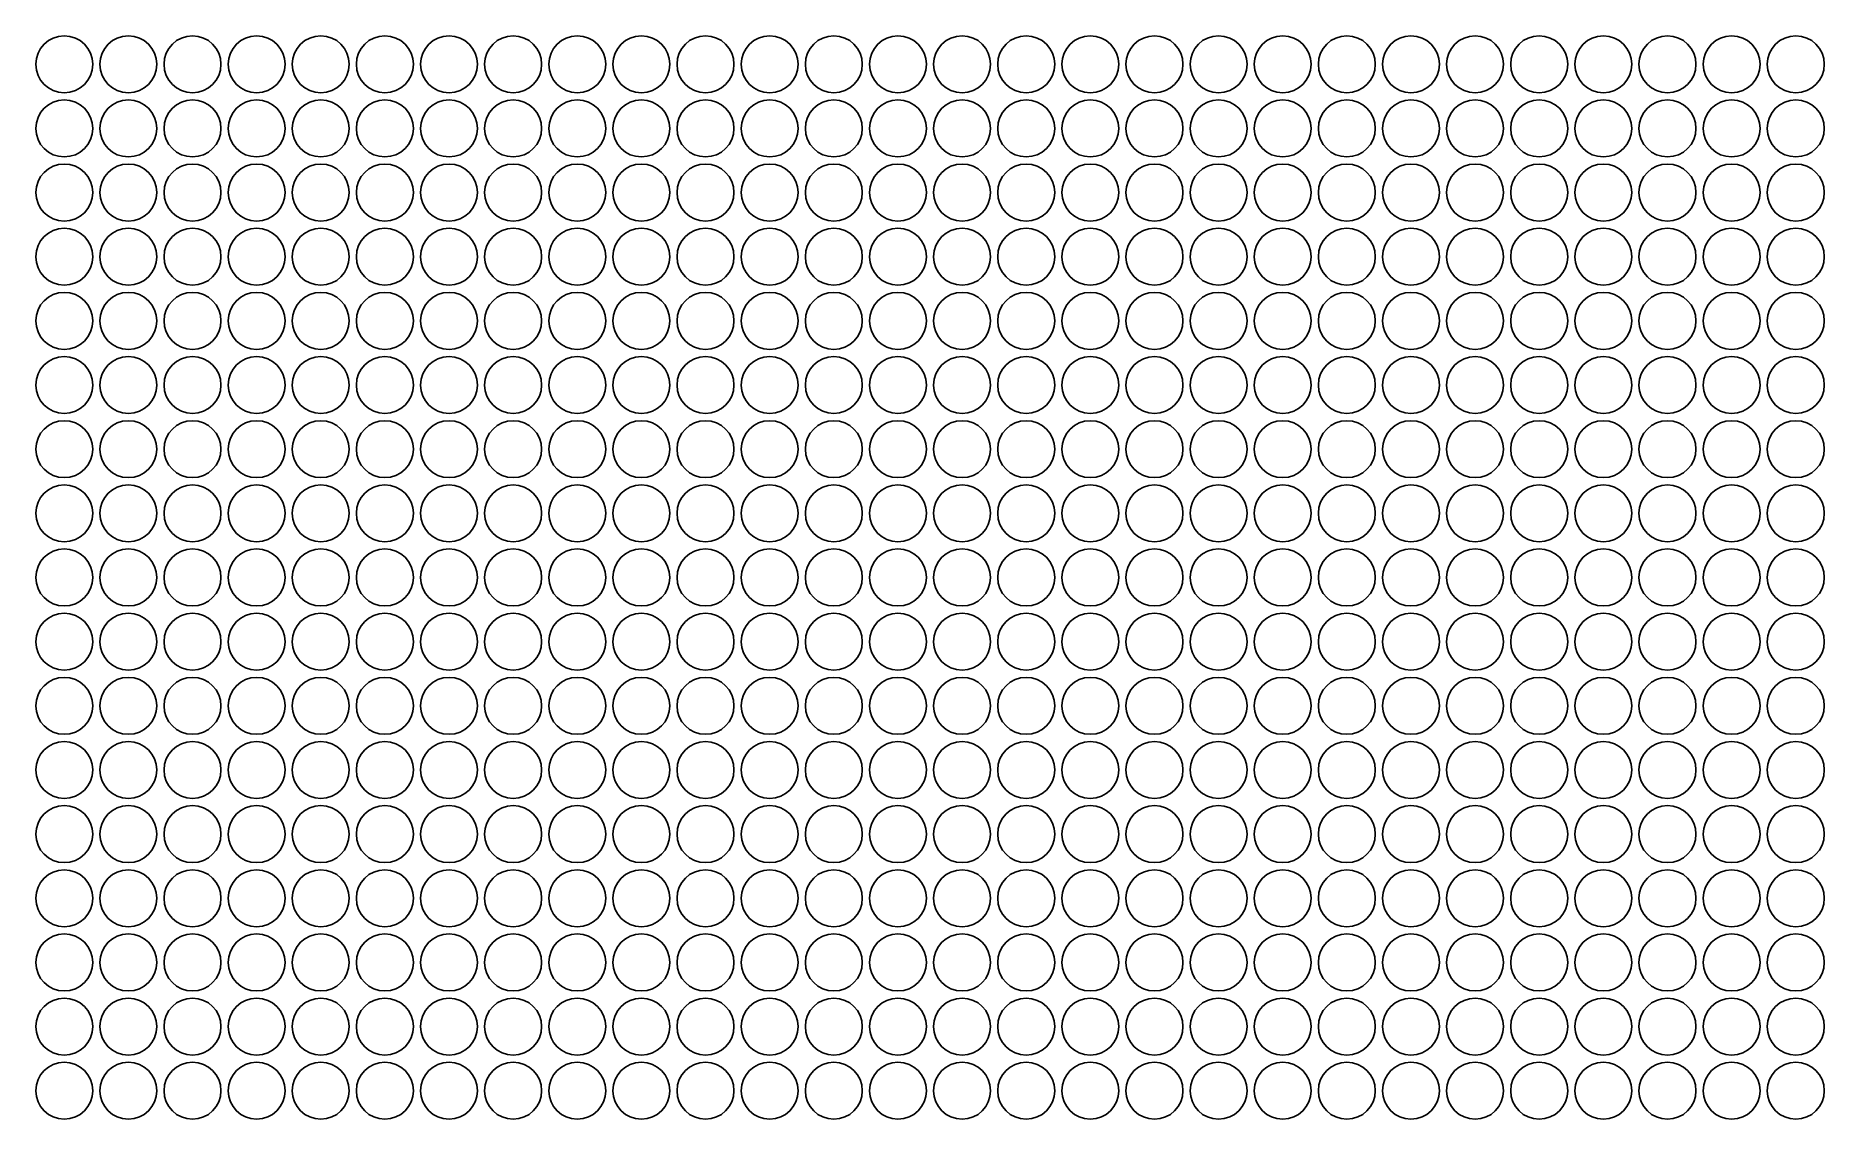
# Model space of a CAD drawing. Header units: millimetres. Extents: x 21 to 335, y -203 to -13.
import ezdxf

# ---------------------------------------------------------------- set-up
doc = ezdxf.new("R2010")
doc.units = ezdxf.units.MM

msp = doc.modelspace()

# ---------------------------------------------------------------- linework, layer by layer
for centre in [(25.83, -17.87), (37.09, -17.87), (48.35, -17.87), (59.61, -17.87), (70.87, -17.87), (82.13, -17.87), (93.39, -17.87), (104.65, -17.87), (115.91, -17.87), (127.17, -17.87), (138.43, -17.87), (149.7, -17.87), (160.96, -17.87), (172.22, -17.87), (183.48, -17.87), (194.74, -17.87), (206, -17.87), (217.26, -17.87), (228.52, -17.87), (239.78, -17.87), (251.04, -17.87), (262.3, -17.87), (273.56, -17.87), (284.82, -17.87), (296.08, -17.87), (307.34, -17.87), (318.61, -17.87), (329.87, -17.87), (25.83, -29.13), (37.09, -29.13), (48.35, -29.13), (59.61, -29.13), (70.87, -29.13), (82.13, -29.13), (93.39, -29.13), (104.65, -29.13), (115.91, -29.13), (127.17, -29.13), (138.43, -29.13), (149.7, -29.13), (160.96, -29.13), (172.22, -29.13), (183.48, -29.13), (194.74, -29.13), (206, -29.13), (217.26, -29.13), (228.52, -29.13), (239.78, -29.13), (251.04, -29.13), (262.3, -29.13), (273.56, -29.13), (284.82, -29.13), (296.08, -29.13), (307.34, -29.13), (318.61, -29.13), (329.87, -29.13), (25.83, -40.39), (37.09, -40.39), (48.35, -40.39), (59.61, -40.39), (70.87, -40.39), (82.13, -40.39), (93.39, -40.39), (104.65, -40.39), (115.91, -40.39), (127.17, -40.39), (138.43, -40.39), (149.7, -40.39), (160.96, -40.39), (172.22, -40.39), (183.48, -40.39), (194.74, -40.39), (206, -40.39), (217.26, -40.39), (228.52, -40.39), (239.78, -40.39), (251.04, -40.39), (262.3, -40.39), (273.56, -40.39), (284.82, -40.39), (296.08, -40.39), (307.34, -40.39), (318.61, -40.39), (329.87, -40.39), (25.83, -51.65), (37.09, -51.65), (48.35, -51.65), (59.61, -51.65), (70.87, -51.65), (82.13, -51.65), (93.39, -51.65), (104.65, -51.65), (115.91, -51.65), (127.17, -51.65), (138.43, -51.65), (149.7, -51.65), (160.96, -51.65), (172.22, -51.65), (183.48, -51.65), (194.74, -51.65), (206, -51.65), (217.26, -51.65), (228.52, -51.65), (239.78, -51.65), (251.04, -51.65), (262.3, -51.65), (273.56, -51.65), (284.82, -51.65), (296.08, -51.65), (307.34, -51.65), (318.61, -51.65), (329.87, -51.65), (25.83, -62.91), (37.09, -62.91), (48.35, -62.91), (59.61, -62.91), (70.87, -62.91), (82.13, -62.91), (93.39, -62.91), (104.65, -62.91), (115.91, -62.91), (127.17, -62.91), (138.43, -62.91), (149.7, -62.91), (160.96, -62.91), (172.22, -62.91), (183.48, -62.91), (194.74, -62.91), (206, -62.91), (217.26, -62.91), (228.52, -62.91), (239.78, -62.91), (251.04, -62.91), (262.3, -62.91), (273.56, -62.91), (284.82, -62.91), (296.08, -62.91), (307.34, -62.91), (318.61, -62.91), (329.87, -62.91), (25.83, -74.17), (37.09, -74.17), (48.35, -74.17), (59.61, -74.17), (70.87, -74.17), (82.13, -74.17), (93.39, -74.17), (104.65, -74.17), (115.91, -74.17), (127.17, -74.17), (138.43, -74.17), (149.7, -74.17), (160.96, -74.17), (172.22, -74.17), (183.48, -74.17), (194.74, -74.17), (206, -74.17), (217.26, -74.17), (228.52, -74.17), (239.78, -74.17), (251.04, -74.17), (262.3, -74.17), (273.56, -74.17), (284.82, -74.17), (296.08, -74.17), (307.34, -74.17), (318.61, -74.17), (329.87, -74.17), (25.83, -85.43), (37.09, -85.43), (48.35, -85.43), (59.61, -85.43), (70.87, -85.43), (82.13, -85.43), (93.39, -85.43), (104.65, -85.43), (115.91, -85.43), (127.17, -85.43), (138.43, -85.43), (149.7, -85.43), (160.96, -85.43), (172.22, -85.43), (183.48, -85.43), (194.74, -85.43), (206, -85.43), (217.26, -85.43), (228.52, -85.43), (239.78, -85.43), (251.04, -85.43), (262.3, -85.43), (273.56, -85.43), (284.82, -85.43), (296.08, -85.43), (307.34, -85.43), (318.61, -85.43), (329.87, -85.43), (25.83, -96.69), (37.09, -96.69), (48.35, -96.69), (59.61, -96.69), (70.87, -96.69), (82.13, -96.69), (93.39, -96.69), (104.65, -96.69), (115.91, -96.69), (127.17, -96.69), (138.43, -96.69), (149.7, -96.69), (160.96, -96.69), (172.22, -96.69), (183.48, -96.69), (194.74, -96.69), (206, -96.69), (217.26, -96.69), (228.52, -96.69), (239.78, -96.69), (251.04, -96.69), (262.3, -96.69), (273.56, -96.69), (284.82, -96.69), (296.08, -96.69), (307.34, -96.69), (318.61, -96.69), (329.87, -96.69), (25.83, -107.95), (37.09, -107.95), (48.35, -107.95), (59.61, -107.95), (70.87, -107.95), (82.13, -107.95), (93.39, -107.95), (104.65, -107.95), (115.91, -107.95), (127.17, -107.95), (138.43, -107.95), (149.7, -107.95), (160.96, -107.95), (172.22, -107.95), (183.48, -107.95), (194.74, -107.95), (206, -107.95), (217.26, -107.95), (228.52, -107.95), (239.78, -107.95), (251.04, -107.95), (262.3, -107.95), (273.56, -107.95), (284.82, -107.95), (296.08, -107.95), (307.34, -107.95), (318.61, -107.95), (329.87, -107.95), (25.83, -119.22), (37.09, -119.22), (48.35, -119.22), (59.61, -119.22), (70.87, -119.22), (82.13, -119.22), (93.39, -119.22), (104.65, -119.22), (115.91, -119.22), (127.17, -119.22), (138.43, -119.22), (149.7, -119.22), (160.96, -119.22), (172.22, -119.22), (183.48, -119.22), (194.74, -119.22), (206, -119.22), (217.26, -119.22), (228.52, -119.22), (239.78, -119.22), (251.04, -119.22), (262.3, -119.22), (273.56, -119.22), (284.82, -119.22), (296.08, -119.22), (307.34, -119.22), (318.61, -119.22), (329.87, -119.22), (25.83, -130.48), (37.09, -130.48), (48.35, -130.48), (59.61, -130.48), (70.87, -130.48), (82.13, -130.48), (93.39, -130.48), (104.65, -130.48), (115.91, -130.48), (127.17, -130.48), (138.43, -130.48), (149.7, -130.48), (160.96, -130.48), (172.22, -130.48), (183.48, -130.48), (194.74, -130.48), (206, -130.48), (217.26, -130.48), (228.52, -130.48), (239.78, -130.48), (251.04, -130.48), (262.3, -130.48), (273.56, -130.48), (284.82, -130.48), (296.08, -130.48), (307.34, -130.48), (318.61, -130.48), (329.87, -130.48), (25.83, -141.74), (37.09, -141.74), (48.35, -141.74), (59.61, -141.74), (70.87, -141.74), (82.13, -141.74), (93.39, -141.74), (104.65, -141.74), (115.91, -141.74), (127.17, -141.74), (138.43, -141.74), (149.7, -141.74), (160.96, -141.74), (172.22, -141.74), (183.48, -141.74), (194.74, -141.74), (206, -141.74), (217.26, -141.74), (228.52, -141.74), (239.78, -141.74), (251.04, -141.74), (262.3, -141.74), (273.56, -141.74), (284.82, -141.74), (296.08, -141.74), (307.34, -141.74), (318.61, -141.74), (329.87, -141.74), (25.83, -153), (37.09, -153), (48.35, -153), (59.61, -153), (70.87, -153), (82.13, -153), (93.39, -153), (104.65, -153), (115.91, -153), (127.17, -153), (138.43, -153), (149.7, -153), (160.96, -153), (172.22, -153), (183.48, -153), (194.74, -153), (206, -153), (217.26, -153), (228.52, -153), (239.78, -153), (251.04, -153), (262.3, -153), (273.56, -153), (284.82, -153), (296.08, -153), (307.34, -153), (318.61, -153), (329.87, -153), (25.83, -164.26), (37.09, -164.26), (48.35, -164.26), (59.61, -164.26), (70.87, -164.26), (82.13, -164.26), (93.39, -164.26), (104.65, -164.26), (115.91, -164.26), (127.17, -164.26), (138.43, -164.26), (149.7, -164.26), (160.96, -164.26), (172.22, -164.26), (183.48, -164.26), (194.74, -164.26), (206, -164.26), (217.26, -164.26), (228.52, -164.26), (239.78, -164.26), (251.04, -164.26), (262.3, -164.26), (273.56, -164.26), (284.82, -164.26), (296.08, -164.26), (307.34, -164.26), (318.61, -164.26), (329.87, -164.26), (25.83, -175.52), (37.09, -175.52), (48.35, -175.52), (59.61, -175.52), (70.87, -175.52), (82.13, -175.52), (93.39, -175.52), (104.65, -175.52), (115.91, -175.52), (127.17, -175.52), (138.43, -175.52), (149.7, -175.52), (160.96, -175.52), (172.22, -175.52), (183.48, -175.52), (194.74, -175.52), (206, -175.52), (217.26, -175.52), (228.52, -175.52), (239.78, -175.52), (251.04, -175.52), (262.3, -175.52), (273.56, -175.52), (284.82, -175.52), (296.08, -175.52), (307.34, -175.52), (318.61, -175.52), (329.87, -175.52), (25.83, -186.78), (37.09, -186.78), (48.35, -186.78), (59.61, -186.78), (70.87, -186.78), (82.13, -186.78), (93.39, -186.78), (104.65, -186.78), (115.91, -186.78), (127.17, -186.78), (138.43, -186.78), (149.7, -186.78), (160.96, -186.78), (172.22, -186.78), (183.48, -186.78), (194.74, -186.78), (206, -186.78), (217.26, -186.78), (228.52, -186.78), (239.78, -186.78), (251.04, -186.78), (262.3, -186.78), (273.56, -186.78), (284.82, -186.78), (296.08, -186.78), (307.34, -186.78), (318.61, -186.78), (329.87, -186.78), (25.83, -198.04), (37.09, -198.04), (48.35, -198.04), (59.61, -198.04), (70.87, -198.04), (82.13, -198.04), (93.39, -198.04), (104.65, -198.04), (115.91, -198.04), (127.17, -198.04), (138.43, -198.04), (149.7, -198.04), (160.96, -198.04), (172.22, -198.04), (183.48, -198.04), (194.74, -198.04), (206, -198.04), (217.26, -198.04), (228.52, -198.04), (239.78, -198.04), (251.04, -198.04), (262.3, -198.04), (273.56, -198.04), (284.82, -198.04), (296.08, -198.04), (307.34, -198.04), (318.61, -198.04), (329.87, -198.04)]:
    msp.add_circle(centre, 5)

doc.saveas('drawing.dxf')
